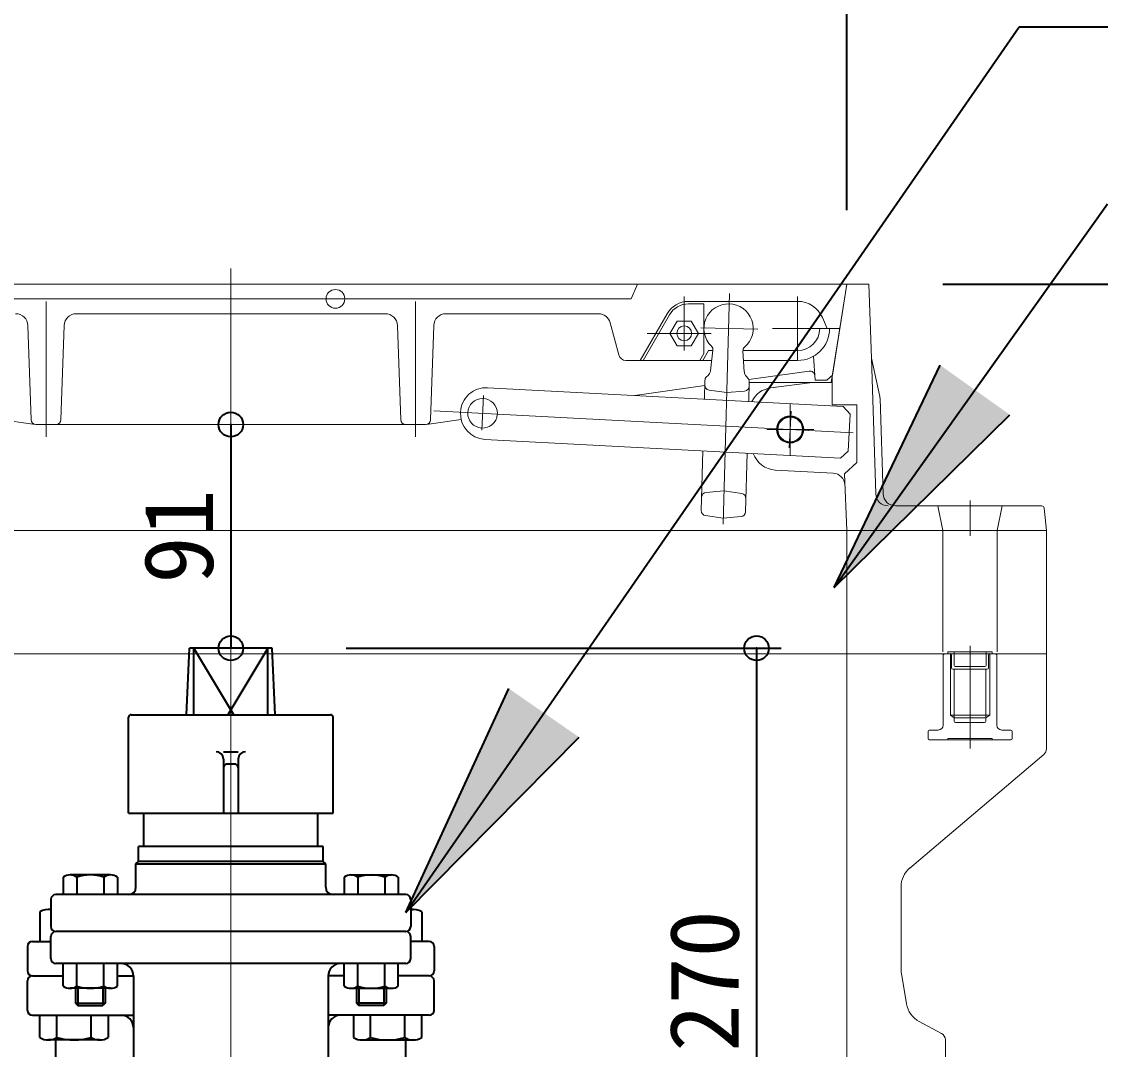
# Model space of a CAD drawing. Units: millimetres at full size, sheet at 1:20; details may follow other scales. Extents: x -5952 to 5966, y -3160 to 3160.
# Drawn here: x -2048.7 to -1610.8, y 2269.3 to 2686.6 of the extents above; entities that cross this region are included whole.
import ezdxf
from ezdxf.enums import TextEntityAlignment as Align

# ---------------------------------------------------------------- set-up
doc = ezdxf.new("R2010")
doc.units = ezdxf.units.MM
doc.header["$LTSCALE"] = 20
doc.header["$PDMODE"] = 32
doc.header["$PDSIZE"] = 10
for name, color, linetype, lineweight in [('0-5_TEMP01', 3, 'Continuous', 18), ('0-7_躯体', 7, 'Continuous', 9), ('0-9_消火栓', 2, 'Continuous', 40), ('0-C_寸法', 1, 'Continuous', 40)]:
    doc.layers.add(name, color=color, linetype=linetype, lineweight=lineweight)
doc.styles.add('ＭＳ ゴシック', font='')
doc.styles.get('ＭＳ ゴシック').set_extended_font_data('MS Gothic')

msp = doc.modelspace()

# ---------------------------------------------------------------- linework, layer by layer
at = {"layer": '0-5_TEMP01'}
for p, q in [((-1963.77, 2586.35), (-1963.77, 2429.98)), ((-1779.77, 2574.98), (-1779.77, 2552.98)), ((-1761.37, 2576.13), (-1764.01, 2482.6)), ((-2038.77, 2572.98), (-2038.77, 2517.98)), ((-1888.77, 2572.98), (-1888.77, 2517.98)), ((-1773.07, 2562.3), (-1749.93, 2561.65)), ((-1794.77, 2559.99), (-1768.77, 2559.99)), ((-1861.96, 2520.66), (-1861.21, 2534.76)), ((-1736.77, 2531.49), (-1736.77, 2510.5)), ((-1711.25, 2519.64), (-1881.41, 2528.57)), ((-1737.16, 2513.49), (-1736.38, 2528.47)), ((-1746.29, 2520.99), (-1727.12, 2520.99)), ((-1663.77, 2492.18), (-1663.77, 2477.81)), ((-1963.77, 2462.48), (-1963.77, 2192.48)), ((-1963.77, 2162.18), (-1963.77, 2432.18)), ((-2294.76, 2429.98), (-1632.76, 2429.98))]:
    msp.add_line(p, q, dxfattribs=at)
at = {"layer": '0-7_躯体'}
for p, q in [((-2221.76, 2579.98), (-1705.76, 2579.98)), ((-1713.77, 2579.98), (-2213.77, 2579.98)), ((-1721.39, 2579.98), (-1831.71, 2579.98)), ((-1801.27, 2573.99), (-1798.76, 2579.98)), ((-1713.77, 2579.98), (-1720.1, 2539.99)), ((-1719.62, 2542.98), (-1713.77, 2579.98)), ((-1704.77, 2579.98), (-1713.77, 2579.98)), ((-1704.77, 2579.98), (-1703.81, 2549.98)), ((-1733.76, 2574.98), (-1733.76, 2548.99)), ((-1801.27, 2573.99), (-2141.26, 2573.99)), ((-1777.99, 2572.98), (-1733.76, 2572.98)), ((-1777.99, 2571.99), (-1771.76, 2571.99)), ((-1771.76, 2571.99), (-1771.76, 2551.76)), ((-1901.1, 2567.98), (-2026.43, 2567.98)), ((-1814.62, 2567.98), (-1876.43, 2567.98)), ((-1786.66, 2567.98), (-1797.62, 2548.99)), ((-1796.47, 2548.99), (-1785.78, 2567.48)), ((-1721.76, 2561.98), (-1723.69, 2566.38)), ((-2046.11, 2563.15), (-2044.83, 2524.91)), ((-2032.7, 2524.91), (-2031.43, 2563.15)), ((-1894.83, 2524.91), (-1896.11, 2563.15)), ((-1881.43, 2563.15), (-1882.7, 2524.91)), ((-1809.78, 2564.26), (-1806.35, 2551.22)), ((-1785.54, 2559.99), (-1782.65, 2564.99)), ((-1782.65, 2564.99), (-1776.88, 2564.99)), ((-1773.99, 2559.99), (-1776.88, 2564.99)), ((-1721.69, 2561.98), (-1743.88, 2561.98)), ((-1724.76, 2561.98), (-1716.61, 2561.98)), ((-1782.65, 2554.98), (-1785.54, 2559.99)), ((-1776.88, 2554.98), (-1773.99, 2559.99)), ((-1782.65, 2554.98), (-1776.88, 2554.98)), ((-1769.91, 2552.98), (-1772.22, 2548.99)), ((-1769.91, 2552.98), (-1772.22, 2548.99)), ((-1769.91, 2552.98), (-1768.13, 2552.98)), ((-1769.16, 2544.76), (-1768.12, 2553.11)), ((-1755.94, 2552.98), (-1733.76, 2552.98)), ((-1755.37, 2544.37), (-1755.92, 2552.76)), ((-1803.45, 2548.99), (-1768.63, 2548.99)), ((-1796.47, 2548.99), (-1773.38, 2548.99)), ((-1773.38, 2548.99), (-1771.76, 2551.76)), ((-1755.67, 2548.99), (-1733.76, 2548.99)), ((-1727.35, 2550.68), (-1726.62, 2540.99)), ((-1703.81, 2549.98), (-1700.39, 2534.43)), ((-1703.81, 2549.98), (-1702.05, 2494.83)), ((-1729.04, 2544.69), (-1753.54, 2541.27)), ((-2166.5, 2540.22), (-2043.11, 2523)), ((-1771.37, 2540.91), (-1771.58, 2533.32)), ((-1770.74, 2542.31), (-1770.07, 2542.95)), ((-1754.55, 2542.51), (-1753.92, 2541.84)), ((-1753.37, 2540.41), (-1753.6, 2532.38)), ((-1753.39, 2539.99), (-1719.76, 2539.99)), ((-1727.76, 2539.99), (-1744.55, 2537.89)), ((-1721.94, 2540.99), (-1726.62, 2540.99)), ((-1721.94, 2540.99), (-1719.62, 2542.98)), ((-1719.76, 2530.99), (-1719.76, 2542.1)), ((-1715.25, 2530.37), (-1859.55, 2537.93)), ((-1771.42, 2538.77), (-1799.86, 2534.81)), ((-1742.76, 2538.11), (-1744.55, 2537.89)), ((-1709.77, 2530.99), (-1719.76, 2530.99)), ((-1709.77, 2530.99), (-1709.77, 2507.6)), ((-1700.28, 2533.52), (-1699.04, 2494.83)), ((-1712.4, 2527.22), (-1715.25, 2530.37)), ((-1713.19, 2512.24), (-1712.4, 2527.22)), ((-1884.7, 2522.98), (-2042.83, 2522.98)), ((-1870.3, 2524.97), (-1884.42, 2523)), ((-1716.35, 2509.4), (-1860.64, 2516.96)), ((-1772.17, 2512.32), (-1772.86, 2488.05)), ((-1754.19, 2511.38), (-1754.86, 2487.55)), ((-1713.19, 2512.24), (-1716.35, 2509.4)), ((-1742.79, 2504.49), (-1719.28, 2503.23)), ((-1714.75, 2502.98), (-1709.77, 2507.6)), ((-1713.77, 2479.98), (-1714.75, 2502.98)), ((-1770.87, 2495.41), (-1763.63, 2496.01)), ((-1763.63, 2496.01), (-1756.44, 2495.01)), ((-1634.67, 2489.99), (-1694.05, 2489.99)), ((-1676.77, 2489.99), (-1674.76, 2479.98)), ((-1650.77, 2489.99), (-1652.76, 2479.98)), ((-1632.76, 2479.98), (-1633.67, 2489.08)), ((-1771.13, 2486.02), (-1763.94, 2485.01)), ((-1763.94, 2485.01), (-1756.7, 2485.61)), ((-2149.53, 2479.98), (-1713.77, 2479.98)), ((-1713.77, 2479.98), (-1713.77, 2429.98)), ((-1632.76, 2479.98), (-1713.77, 2479.98)), ((-1674.76, 2479.98), (-1674.76, 2430.74)), ((-1652.76, 2479.98), (-1652.76, 2430.74)), ((-1632.76, 2479.98), (-1632.76, 2429.98)), ((-1672.76, 2430.74), (-1672.76, 2429.98)), ((-1672.76, 2430.74), (-1654.77, 2430.74)), ((-1670.26, 2430.74), (-1670.26, 2425.24)), ((-1663.77, 2433.21), (-1663.77, 2391.49)), ((-1657.26, 2430.74), (-1657.26, 2425.24)), ((-1654.77, 2430.74), (-1654.77, 2429.98)), ((-2294.76, 2429.98), (-1963.77, 2429.98)), ((-1672.76, 2429.98), (-1963.77, 2429.98)), ((-1713.77, 2429.98), (-1713.77, 2229.98)), ((-1674.16, 2429.98), (-1674.66, 2429.49)), ((-1674.66, 2429.49), (-1674.66, 2400.99)), ((-1674.16, 2429.98), (-1671.76, 2429.98)), ((-1671.76, 2429.98), (-1672.76, 2429.98)), ((-1671.76, 2429.98), (-1671.76, 2404.98)), ((-1671.76, 2429.98), (-1671.31, 2429.7)), ((-1671.76, 2429.98), (-1655.76, 2429.98)), ((-1671.26, 2429.49), (-1671.26, 2424.23)), ((-1656.27, 2429.49), (-1656.27, 2424.23)), ((-1655.76, 2429.98), (-1656.21, 2429.7)), ((-1655.76, 2429.98), (-1653.37, 2429.98)), ((-1655.76, 2429.98), (-1654.77, 2429.98)), ((-1655.76, 2429.98), (-1655.76, 2404.98)), ((-1632.76, 2429.98), (-1654.77, 2429.98)), ((-1653.37, 2429.98), (-1652.86, 2429.49)), ((-1652.86, 2429.49), (-1652.86, 2400.99)), ((-1632.76, 2429.98), (-1632.76, 2391.39)), ((-1670.77, 2423.73), (-1656.77, 2423.73)), ((-1670.16, 2423.73), (-1670.16, 2403.99)), ((-1669.76, 2424.74), (-1657.76, 2424.74)), ((-1657.37, 2423.73), (-1657.37, 2403.99)), ((-1671.76, 2404.98), (-1670.16, 2403.99)), ((-1671.76, 2404.98), (-1655.76, 2404.98)), ((-1670.16, 2403.99), (-1670.16, 2402.49)), ((-1670.16, 2403.99), (-1657.37, 2403.99)), ((-1669.67, 2401.99), (-1657.86, 2401.99)), ((-1680.82, 2398.49), (-1680.82, 2395.48)), ((-1676.66, 2398.99), (-1680.32, 2398.99)), ((-1680.32, 2394.99), (-1647.21, 2394.99)), ((-1672.76, 2395.48), (-1672.76, 2394.99)), ((-1672.76, 2395.48), (-1654.77, 2395.48)), ((-1654.77, 2395.48), (-1654.77, 2394.99)), ((-1650.87, 2398.99), (-1647.21, 2398.99)), ((-1646.72, 2398.49), (-1646.72, 2395.48)), ((-1633.85, 2389.09), (-1688.17, 2342.98)), ((-1691.76, 2335.3), (-1691.76, 2301.81)), ((-1691.63, 2300.16), (-1689.57, 2287.85)), ((-1684.42, 2280.66), (-1675.36, 2275.83)), ((-1673.76, 2273.19), (-1673.76, 2229.98))]:
    msp.add_line(p, q, dxfattribs=at)
for points in [[(-1769.7, 2537), (-1762.5, 2535.99), (-1755.26, 2536.59)], [(-1655.76, 2404.98), (-1657.37, 2403.99), (-1657.37, 2402.49)]]:
    msp.add_lwpolyline(points, dxfattribs=at)
for centre, radius in [((-1921.31, 2573.99), 3.81), ((-1779.77, 2559.99), 3), ((-1736.77, 2520.99), 5.5), ((-1736.77, 2520.99), 5.25), ((-1736.77, 2520.99), 5)]:
    msp.add_circle(centre, radius, dxfattribs=at)
for centre, radius, start, end in [((-1777.99, 2562.98), 10, 90, 150), ((-1777.99, 2562.98), 9, 90, 150), ((-1761.77, 2561.98), 10, 310.777, 225.984), ((-1733.76, 2561.98), 11, 23.556, 90), ((-2051.1, 2562.98), 5, 1.909, 90), ((-2026.43, 2562.98), 5, 90, 178.091), ((-1901.1, 2562.98), 5, 1.909, 90), ((-1876.43, 2562.98), 5, 90, 178.091), ((-1814.62, 2562.98), 5, 14.744, 90), ((-1733.76, 2561.98), 9, 270, 0), ((-1733.76, 2561.98), 13, 270, 0), ((-1770.1, 2553.36), 2, 352.94, 45.984), ((-1753.93, 2552.89), 2, 130.777, 183.821), ((-1803.45, 2551.99), 3, 194.744, 270), ((-1772.13, 2545.12), 3, 313.38, 352.94), ((-1752.37, 2544.57), 3, 183.821, 223.381), ((-1728.76, 2542.71), 2, 4.236, 97.945), ((-1769.37, 2540.86), 2, 133.38, 178.38), ((-1755.37, 2540.47), 2, 358.381, 43.381), ((-1860.1, 2527.45), 10.5, 87, 177), ((-1769.42, 2538.98), 2, 178.381, 262.04), ((-1755.42, 2538.59), 2, 274.721, 358.381), ((-1743.31, 2527.97), 10, 97.125, 154.22), ((-1861.6, 2527.53), 6, 0, 355.198), ((-1705.28, 2533.36), 5, 1.828, 12.381), ((-1860.1, 2527.45), 10.5, 177, 267), ((-2042.83, 2524.98), 2, 181.909, 270), ((-2034.7, 2524.98), 2, 270, 358.091), ((-1892.83, 2524.98), 2, 181.909, 270), ((-1884.7, 2524.98), 2, 270, 358.091), ((-1742.25, 2514.49), 10, 198.853, 266.907), ((-1719.56, 2498.24), 5, 2.463, 86.907), ((-1770.7, 2493.42), 2, 94.721, 178.38), ((-1756.72, 2493.02), 2, 358.38, 82.04), ((-1697.05, 2494.99), 5, 181.828, 270), ((-1694.05, 2494.99), 5, 181.828, 270), ((-1770.86, 2488), 2, 178.381, 262.04), ((-1756.87, 2487.6), 2, 274.721, 358.381), ((-1634.67, 2488.98), 1, 5.711, 90), ((-1671.76, 2429.49), 0.5, 0, 90), ((-1655.76, 2429.49), 0.5, 90, 180), ((-1670.77, 2424.23), 0.5, 180, 270), ((-1669.76, 2425.24), 0.5, 180, 270), ((-1657.76, 2425.24), 0.5, 270, 0), ((-1656.77, 2424.23), 0.5, 270, 0), ((-1676.66, 2400.99), 2, 270, 0), ((-1669.67, 2402.49), 0.5, 180, 270), ((-1657.86, 2402.49), 0.5, 270, 0), ((-1650.87, 2400.99), 2, 180, 270), ((-1680.32, 2398.49), 0.5, 90, 180), ((-1680.32, 2395.48), 0.5, 180, 270), ((-1647.21, 2398.49), 0.5, 0, 90), ((-1647.21, 2395.48), 0.5, 270, 0), ((-1635.77, 2391.39), 3, 309.805, 0), ((-1681.77, 2335.3), 10, 129.806, 180), ((-1681.77, 2301.81), 10, 180, 189.462), ((-1679.71, 2289.49), 10, 189.462, 241.928), ((-1676.77, 2273.19), 3, 0, 61.927)]:
    msp.add_arc(centre, radius, start, end, dxfattribs=at)
at = {"layer": '0-9_消火栓'}
for p, q in [((-1981.73, 2405.19), (-1980.52, 2432.18)), ((-1947.02, 2432.18), (-1980.52, 2432.18)), ((-1962.57, 2405.19), (-1978.76, 2432.18)), ((-1978.76, 2405.19), (-1978.76, 2432.18)), ((-1948.76, 2432.18), (-1964.97, 2405.19)), ((-1948.76, 2405.19), (-1948.76, 2432.18)), ((-1945.8, 2405.19), (-1947.02, 2432.18)), ((-2005.26, 2365.18), (-2005.26, 2404.18)), ((-2004.26, 2405.19), (-1923.27, 2405.19)), ((-1922.27, 2365.18), (-1922.27, 2404.18)), ((-1966.76, 2390.18), (-1960.77, 2390.18)), ((-1966.76, 2387.18), (-1966.76, 2365.18)), ((-1960.77, 2387.18), (-1960.77, 2365.18)), ((-1962.26, 2385.18), (-1965.26, 2385.18)), ((-2005.26, 2365.18), (-1922.27, 2365.18)), ((-1999.01, 2351.69), (-1999.01, 2365.18)), ((-1928.52, 2351.69), (-1928.52, 2365.18)), ((-1926.27, 2351.69), (-2001.27, 2351.69)), ((-2001.27, 2345.68), (-2001.27, 2351.69)), ((-1926.27, 2345.68), (-1926.27, 2351.69)), ((-2002.26, 2344.68), (-2001.27, 2345.68)), ((-2002.26, 2344.68), (-1925.26, 2344.68)), ((-2002.26, 2335.18), (-2002.26, 2344.68)), ((-1926.27, 2345.68), (-2001.27, 2345.68)), ((-1925.26, 2344.68), (-1926.27, 2345.68)), ((-1925.26, 2335.18), (-1925.26, 2344.68)), ((-2031.74, 2339.32), (-2031.74, 2332.18)), ((-2012.54, 2340.18), (-2029, 2340.18)), ((-2026.25, 2339.32), (-2026.25, 2332.18)), ((-2015.28, 2339.32), (-2015.28, 2332.18)), ((-2009.8, 2339.32), (-2009.8, 2332.18)), ((-1917.74, 2339.32), (-1917.74, 2332.18)), ((-1915, 2340.18), (-1898.54, 2340.18)), ((-1912.25, 2339.32), (-1912.25, 2332.18)), ((-1901.28, 2339.32), (-1901.28, 2332.18)), ((-1895.8, 2339.32), (-1895.8, 2332.18)), ((-2036.77, 2330.19), (-2036.77, 2319.18)), ((-1892.76, 2332.18), (-2034.77, 2332.18)), ((-1890.77, 2330.19), (-1890.77, 2319.18)), ((-2041.26, 2325.16), (-2041.26, 2313.18)), ((-2041.26, 2325.16), (-2041.26, 2313.18)), ((-2036.77, 2326.18), (-2037.8, 2326.18)), ((-1890.77, 2326.18), (-1889.74, 2326.18)), ((-1886.27, 2325.16), (-1886.27, 2313.18)), ((-1886.27, 2325.16), (-1886.27, 2313.18)), ((-1892.76, 2317.18), (-2034.77, 2317.18)), ((-2044.27, 2313.18), (-2036.77, 2313.18)), ((-2036.77, 2306.18), (-2036.77, 2315.18)), ((-1890.77, 2306.18), (-1890.77, 2315.18)), ((-1883.27, 2313.18), (-1890.77, 2313.18)), ((-2046.26, 2311.18), (-2046.26, 2301.18)), ((-1881.27, 2311.18), (-1881.27, 2301.18)), ((-1892.76, 2304.18), (-2034.77, 2304.18)), ((-2031.74, 2295.04), (-2031.74, 2304.18)), ((-2026.25, 2295.04), (-2026.25, 2304.18)), ((-2015.28, 2295.04), (-2015.28, 2304.18)), ((-2009.8, 2295.04), (-2009.8, 2304.18)), ((-1917.74, 2295.04), (-1917.74, 2304.18)), ((-1912.25, 2295.04), (-1912.25, 2304.18)), ((-1901.28, 2295.04), (-1901.28, 2304.18)), ((-1895.8, 2295.04), (-1895.8, 2304.18)), ((-2044.27, 2299.18), (-2031.74, 2299.18)), ((-2009.8, 2299.18), (-2003.27, 2299.18)), ((-2003.27, 2299.18), (-2003.27, 2247.18)), ((-1924.27, 2299.18), (-1924.27, 2247.18)), ((-1917.74, 2299.18), (-1924.27, 2299.18)), ((-1883.27, 2299.18), (-1895.8, 2299.18)), ((-2046.26, 2285.18), (-2046.26, 2297.18)), ((-1881.27, 2285.18), (-1881.27, 2297.18)), ((-2012.54, 2294.18), (-2029, 2294.18)), ((-2026.77, 2294.18), (-2026.77, 2288.13)), ((-2025.82, 2294.18), (-2025.82, 2287.18)), ((-2015.72, 2294.18), (-2015.72, 2287.18)), ((-2014.76, 2294.18), (-2014.76, 2288.13)), ((-1915, 2294.18), (-1898.54, 2294.18)), ((-1912.76, 2294.18), (-1912.76, 2288.13)), ((-1911.82, 2294.18), (-1911.82, 2287.18)), ((-1901.72, 2294.18), (-1901.72, 2287.18)), ((-1900.77, 2294.18), (-1900.77, 2288.13)), ((-2026.77, 2288.13), (-2014.76, 2288.13)), ((-2026.77, 2288.13), (-2025.82, 2287.18)), ((-2025.82, 2287.18), (-2015.72, 2287.18)), ((-2014.76, 2288.13), (-2015.72, 2287.18)), ((-1912.76, 2288.13), (-1911.82, 2287.18)), ((-1900.77, 2288.13), (-1912.76, 2288.13)), ((-1901.72, 2287.18), (-1911.82, 2287.18)), ((-1900.77, 2288.13), (-1901.72, 2287.18)), ((-2044.27, 2283.18), (-2003.27, 2283.18)), ((-2041.26, 2274.2), (-2041.26, 2283.18)), ((-2041.26, 2274.2), (-2041.26, 2283.18)), ((-2034.34, 2274.2), (-2034.34, 2283.18)), ((-2020.48, 2274.2), (-2020.48, 2283.18)), ((-2013.55, 2283.18), (-2013.55, 2274.2)), ((-1883.27, 2283.18), (-1924.27, 2283.18)), ((-1913.98, 2283.18), (-1913.98, 2274.2)), ((-1907.06, 2274.2), (-1907.06, 2283.18)), ((-1893.2, 2274.2), (-1893.2, 2283.18)), ((-1886.27, 2274.2), (-1886.27, 2283.18)), ((-1886.27, 2274.2), (-1886.27, 2283.18)), ((-2017.02, 2273.19), (-2037.8, 2273.19)), ((-2034.77, 2223.19), (-2034.77, 2273.39)), ((-1910.52, 2273.19), (-1889.74, 2273.19)), ((-1892.76, 2223.19), (-1892.76, 2273.39))]:
    msp.add_line(p, q, dxfattribs=at)
for centre, radius, start, end in [((-2004.26, 2404.18), 1, 90, 180), ((-1923.27, 2404.18), 1, 0, 90), ((-1969.76, 2387.18), 3, 0, 90), ((-1957.76, 2387.18), 3, 90, 180), ((-1965.26, 2383.68), 1.5, 90, 180), ((-1962.26, 2383.68), 1.5, 0, 90), ((-2029, 2335.36), 4.82, 55.33, 124.67), ((-2020.77, 2322.18), 18, 72.259, 107.741), ((-2012.54, 2335.36), 4.82, 55.33, 124.67), ((-1915, 2335.36), 4.82, 55.33, 124.67), ((-1906.77, 2322.18), 18, 72.259, 107.741), ((-1898.54, 2335.36), 4.82, 55.33, 124.67), ((-2005.26, 2335.18), 3, 270, 0), ((-1922.27, 2335.18), 3, 180, 270), ((-2034.77, 2330.19), 2, 90, 180), ((-1892.76, 2330.19), 2, 0, 90), ((-2037.8, 2319.8), 6.38, 80.697, 122.867), ((-1889.74, 2319.8), 6.38, 57.133, 99.303), ((-2034.77, 2319.18), 2, 180, 270), ((-2034.77, 2315.18), 2, 90, 180), ((-1892.76, 2319.18), 2, 270, 0), ((-1892.76, 2315.18), 2, 0, 90), ((-2044.27, 2311.18), 2, 90, 180), ((-1883.27, 2311.18), 2, 0, 90), ((-2034.77, 2306.18), 2, 180, 270), ((-2008.27, 2299.18), 5, 0, 90), ((-1919.27, 2299.18), 5, 90, 180), ((-1892.76, 2306.18), 2, 270, 0), ((-2044.27, 2301.18), 2, 180, 270), ((-2044.27, 2297.18), 2, 90, 180), ((-1883.27, 2301.18), 2, 270, 0), ((-1883.27, 2297.18), 2, 0, 90), ((-2029, 2299.01), 4.82, 235.33, 304.67), ((-2020.77, 2312.18), 18, 252.259, 287.741), ((-2012.54, 2299.01), 4.82, 235.33, 304.67), ((-1915, 2299.01), 4.82, 235.33, 304.67), ((-1906.77, 2312.18), 18, 252.259, 287.741), ((-1898.54, 2299.01), 4.82, 235.33, 304.67), ((-2044.27, 2285.18), 2, 180, 270), ((-2008.27, 2278.18), 5, 0, 90), ((-1919.27, 2278.18), 5, 90, 180), ((-1883.27, 2285.18), 2, 270, 0), ((-2037.8, 2279.56), 6.38, 237.133, 302.867), ((-2027.4, 2297.18), 24, 253.221, 286.779), ((-2017.02, 2279.56), 6.38, 237.133, 302.867), ((-1910.52, 2279.56), 6.38, 237.133, 302.867), ((-1900.12, 2297.18), 24, 253.221, 286.779), ((-1889.74, 2279.56), 6.38, 237.133, 302.867)]:
    msp.add_arc(centre, radius, start, end, dxfattribs=at)
at = {"layer": '0-C_寸法'}
for p, q in [((-1713.77, 2609.98), (-1713.77, 2703.69)), ((-1892.77, 2324.98), (-1643.77, 2684.41)), ((-1643.77, 2684.41), (-1272.06, 2684.41)), ((-1718.88, 2456.81), (-1607.93, 2612.57)), ((-1674.76, 2579.98), (-1248.79, 2579.98)), ((-1674.76, 2579.98), (-1345.62, 2579.98)), ((-1674.76, 2579.98), (-1443.92, 2579.98)), ((-1718.88, 2456.81), (-1675.88, 2547.09)), ((-1718.88, 2456.81), (-1647.6, 2526.95)), ((-1963.77, 2522.98), (-1963.77, 2432.18)), ((-1917.02, 2432.18), (-1740.41, 2432.18)), ((-1750.41, 2432.18), (-1750.41, 2162.18)), ((-1892.77, 2324.98), (-1850.96, 2415.82)), ((-1892.77, 2324.98), (-1822.41, 2396.05))]:
    msp.add_line(p, q, dxfattribs=at)
for p in [(-1963.77, 2522.98), (-1963.77, 2432.18), (-1750.41, 2432.18)]:
    msp.add_point(p, dxfattribs=at)
for points in [[(-1675.88, 2547.09), (-1647.6, 2526.95), (-1718.88, 2456.81)], [(-1850.96, 2415.82), (-1822.41, 2396.05), (-1892.77, 2324.98)]]:
    msp.add_solid(points, dxfattribs=at)

# ---------------------------------------------------------------- texts
at = {"layer": '0-C_寸法', "style": 'ＭＳ ゴシック'}
for s, p in [('91', (-1962.55, 2458.39)), ('270', (-1749.19, 2268.39))]:
    msp.add_text(s, height=28.15, rotation=90, dxfattribs=at).set_placement(p, align=Align.BOTTOM_LEFT)

doc.saveas('drawing.dxf')
